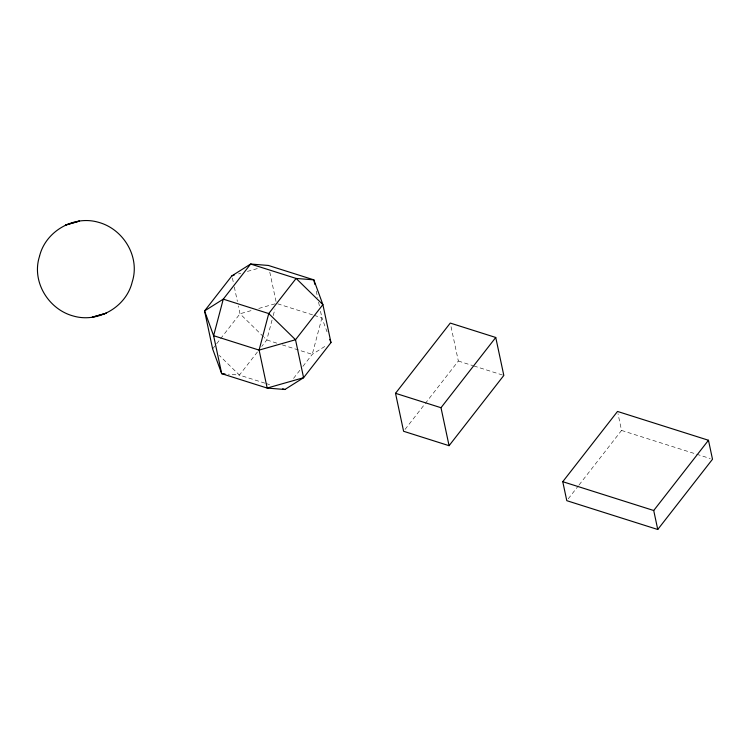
<?xml version="1.0" encoding="UTF-8"?>
<svg xmlns="http://www.w3.org/2000/svg" width="750" height="750" viewBox="0 0 750 750"><rect width="100%" height="100%" fill="white"/><g stroke="black" fill="none" stroke-linecap="round" stroke-linejoin="round"><path stroke-width="0.56" stroke-dasharray="3.75 2.81" d="M272.053 320.034L266.784 339.966L261.741 346.434M273.216 315.6L274.978 308.953M212.634 348.9L219.844 339.656M220.566 338.738L240.009 313.781L252.15 310.322M257.419 351.984L239.409 375.084L228.338 374.194M293.531 378.403L300.019 370.078M302.897 366.384L312.262 354.366L325.059 346.303M405.038 429.431L424.481 404.475M425.203 403.556L458.344 361.031L450.506 324.188M568.237 498.825L578.325 485.887M579.047 484.969L621.544 430.434L617.991 413.681M238.566 273.928L240.769 273.3M247.397 271.416L258.431 268.275M258.778 308.447L276.441 303.422L313.041 315.009M314.147 315.366L321.919 317.822L327.028 331.819M458.344 361.031L472.762 365.606M473.869 365.953L502.716 375.084M621.544 430.434L710.278 458.541M276.769 343.125L266.784 339.966L264.272 337.509M282.309 344.887L312.262 354.366L321.919 317.822L320.494 311.128M264.919 383.166L239.409 375.084L219.328 355.444M266.034 383.522L271.575 385.275M263.438 336.694L240.009 313.781L238.35 305.963M316.219 291.019L317.644 297.722M318.591 302.194L319.537 306.656M269.794 272.156L276.197 302.306M232.416 278.044L233.362 282.516M234.319 286.978L237.403 301.491"/><path stroke-width="1.12" d="M231.938 275.812L204.572 310.931L212.634 348.9L221.691 373.669L267.169 388.069L284.887 389.494L303.591 377.709L330.966 342.591L322.894 304.622L313.847 279.853L268.369 265.453L250.641 264.028L231.938 275.812L234.15 275.184M395.522 393.309L450.272 323.072L495.75 337.472L503.822 375.441L449.072 445.688L403.594 431.278L395.522 393.309L441 407.719L449.072 445.688M441 407.719L495.75 337.472M562.762 481.697L617.512 411.45L708.469 440.259L712.5 459.244L657.75 529.491L566.794 500.681L562.762 481.697L653.719 510.506L657.75 529.491M653.719 510.506L708.469 440.259M225.009 373.931L221.691 373.669L213.619 335.7L204.572 310.931L223.275 299.147L250.641 264.028L296.119 278.438L313.847 279.853L314.794 284.325M282.666 388.791L284.887 389.494M329.784 339.356L330.966 342.591M39.506 256.359C31.341 281.484 48.394 309.422 73.472 316.05C98.138 323.212 126.309 306.928 132.216 281.925C140.381 256.809 123.328 228.863 98.25 222.234C73.584 215.081 45.403 231.356 39.506 256.359M223.275 299.147L213.619 335.7L259.097 350.1L295.519 339.741L322.894 304.622L296.119 278.438L268.744 313.556L259.097 350.1L267.169 388.069L303.591 377.709L295.519 339.741L268.744 313.556L223.275 299.147M72.112 223.172L65.381 225.103L79.425 221.1L72.112 223.172M106.341 313.191L92.297 317.184L106.341 313.191"/></g></svg>
